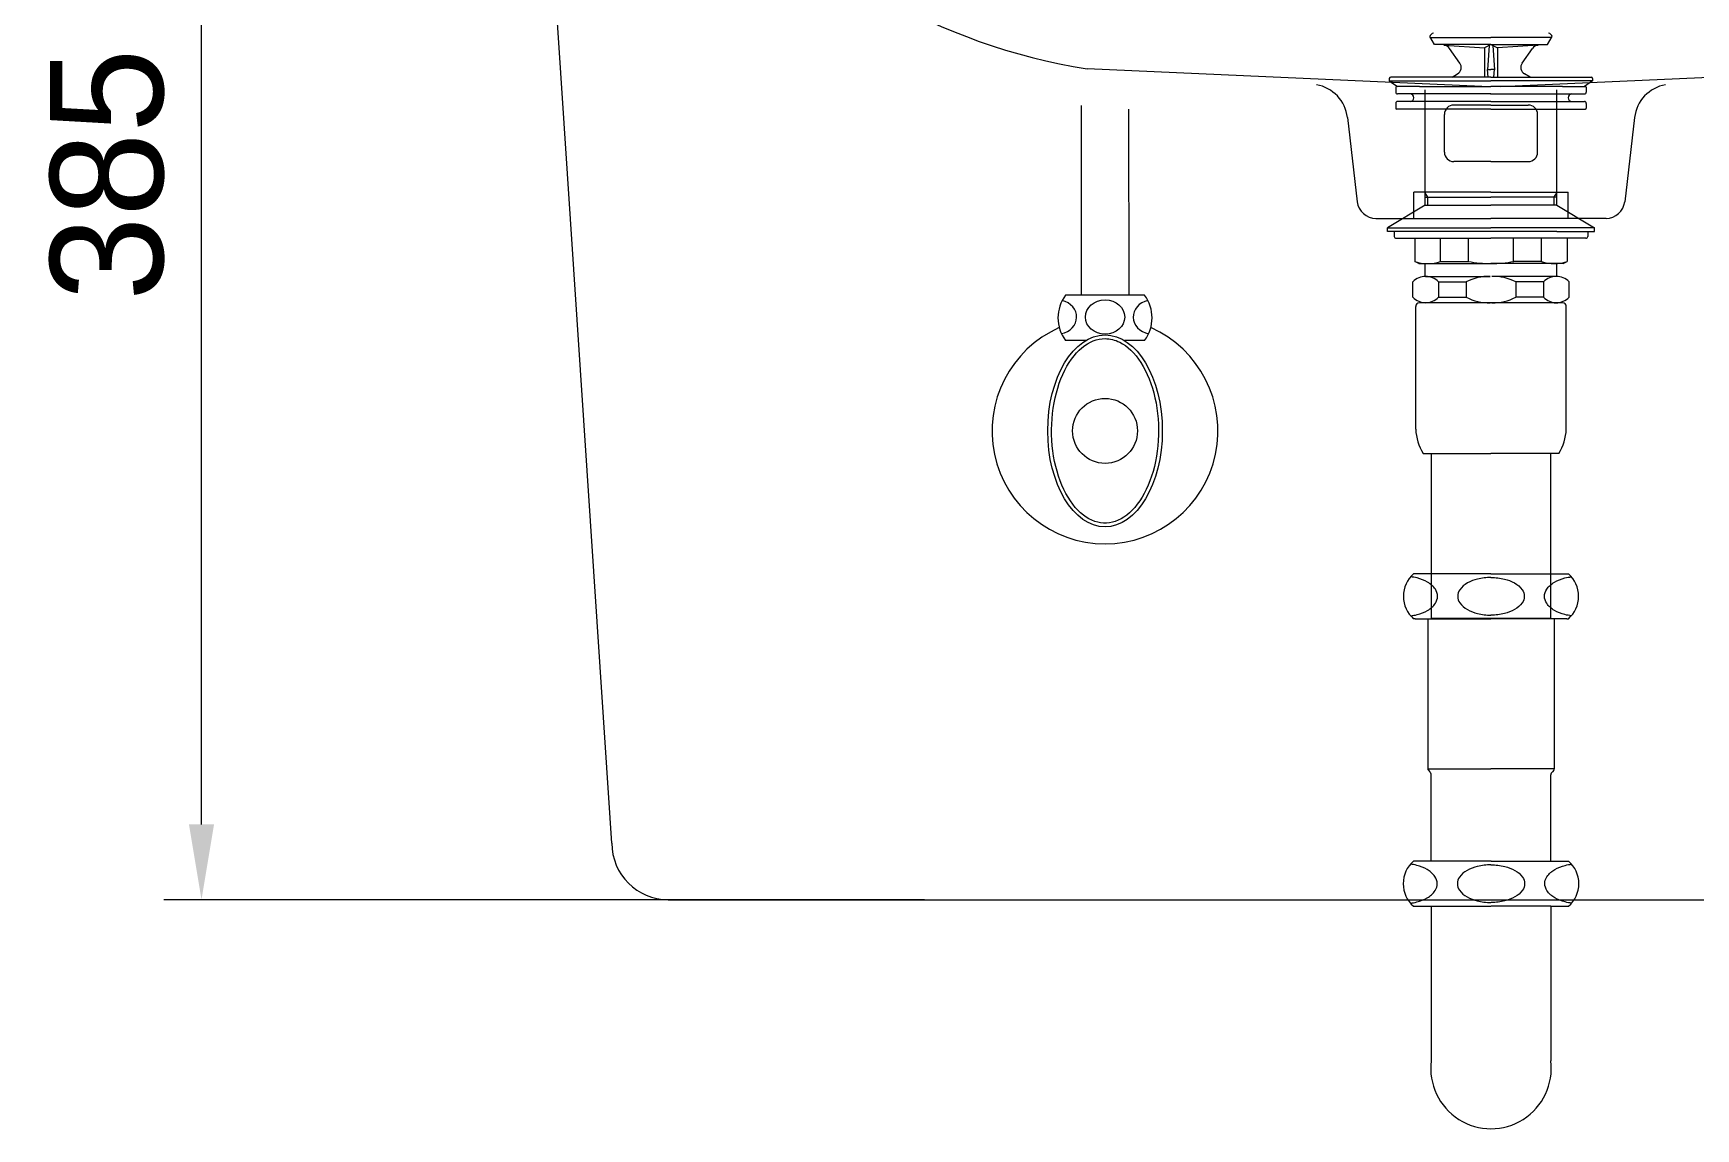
# Model space of a CAD drawing. Extents: x 60782 to 63207, y 58098 to 61529.
# Drawn here: x 61223.7 to 61665.2, y 59244.1 to 59535 of the extents above; entities that cross this region are included whole.
import ezdxf

# ---------------------------------------------------------------- set-up
doc = ezdxf.new("R2010")
doc.units = 0
doc.header["$MEASUREMENT"] = 0
doc.layers.get('0').update_dxf_attribs({"linetype": 'CONTINUOUS'})
doc.layers.get('Defpoints').update_dxf_attribs({"linetype": 'CONTINUOUS'})
for name, color, linetype in [('2', 2, 'CONTINUOUS'), ('3', 3, 'CONTINUOUS'), ('4', 3, 'CONTINUOUS'), ('6', 6, 'CONTINUOUS'), ('7', 7, 'CONTINUOUS')]:
    doc.layers.add(name, color=color, linetype=linetype)
doc.styles.add('h', font='', dxfattribs={"height": 30})
doc.styles.get('h').set_extended_font_data('Haansoft Batang')
doc.dimstyles.new('AM_ISO$0', dxfattribs={"dimtxt": 3, "dimasz": 20, "dimexe": 10, "dimexo": 0.5, "dimgap": 10, "dimtad": 1, "dimdec": 0, "dimdsep": 46, "dimtxsty": 'h', "dimcen": -5, "dimclrd": 256, "dimclre": 256, "dimclrt": 256, "dimadec": 0, "dimazin": 2, "dimtp": 0.1, "dimtm": 0.1, "dimtfac": 0.71, "dimtdec": 0, "dimtmove": 0, "dimatfit": 3, "dimfxl": 0, "dimlwd": -1, "dimlwe": -1, "dimarcsym": 0})

# ---------------------------------------------------------------- blocks, each defined once
blk = doc.blocks.new('*D24')
at = {"linetype": 'ByBlock'}
for p, q in [((61322.95, 59689.92), (61258.42, 59689.92)), ((61268.42, 59324.89), (61268.42, 59669.92)), ((61460.42, 59304.89), (61258.42, 59304.89))]:
    blk.add_line(p, q, dxfattribs=at)
for points in [[(61265.09, 59669.92), (61271.75, 59669.92), (61268.42, 59689.92)], [(61265.09, 59324.89), (61271.75, 59324.89), (61268.42, 59304.89)]]:
    blk.add_solid(points)
at = {"layer": 'Defpoints', "color": 0}
for p in [(61268.42, 59689.92), (61323.45, 59689.92, 0), (61460.92, 59304.89)]:
    blk.add_point(p, dxfattribs=at)
at = {"insert": (61243.42, 59497.41), "char_height": 30, "attachment_point": 5, "rotation": 90, "style": 'h'}
blk.add_mtext('385', dxfattribs=at)

msp = doc.modelspace()

# ---------------------------------------------------------------- linework, layer by layer
for p, q in [((61377.38, 59319.89), (61353.33, 59684.3, 1.6)), ((61392.38, 59304.89), (61829.37, 59304.89))]:
    msp.add_line(p, q)
at = {"elevation": 0}
msp.add_lwpolyline([(61594.6, 59338.89), (61594.07, 59339.66)], dxfattribs=at)
msp.add_arc((61392.38, 59319.89), 15, 180, 270)
at = {"layer": '2', "color": 0}
for p, q in [((61608.48, 59520.81), (61503.65, 59525.47, 0)), ((61613.27, 59520.81), (61718.1, 59525.47, 0)), ((61572.74, 59512.59), (61575.36, 59490.22)), ((61649.01, 59512.59), (61646.39, 59490.22)), ((61610.87, 59492.8), (61590.37, 59492.8)), ((61590.37, 59485.8), (61590.37, 59492.8)), ((61610.87, 59492.8), (61631.37, 59492.8)), ((61631.37, 59485.8), (61631.37, 59492.8)), ((61580.32, 59485.8), (61590.37, 59485.8)), ((61590.37, 59485.8), (61610.87, 59485.8)), ((61631.37, 59485.8), (61610.87, 59485.8)), ((61641.42, 59485.8), (61631.37, 59485.8))]:
    msp.add_line(p, q, dxfattribs=at)
for centre, radius, start, end in [((61529.37, 59685.7, 4.84), 162.28, 179.3976, 260.8801), ((61562.8, 59511.43), 10, 6.6755, 80.0159), ((61658.94, 59511.43), 10, 99.9841, 173.3245), ((61580.32, 59490.8), 5, 186.6755, 270), ((61641.42, 59490.8), 5, 270, 353.3245)]:
    msp.add_arc(centre, radius, start, end, dxfattribs=at)
at = {"layer": '3', "color": 0}
for p, q in [((61595.87, 59531.93), (61594.64, 59534.06)), ((61594.76, 59533.86), (61610.87, 59533.86)), ((61626.99, 59533.86), (61610.87, 59533.86)), ((61625.87, 59531.93), (61627.1, 59534.06)), ((61610.87, 59531.93), (61595.87, 59531.93)), ((61598.39, 59531.75), (61609.12, 59531.05)), ((61602.6, 59527.05), (61599.88, 59530.91)), ((61610.87, 59531.93), (61609.12, 59531.05)), ((61609.12, 59531.05), (61609.12, 59523.33)), ((61610.36, 59531.67), (61609.92, 59525.26)), ((61610.87, 59531.93), (61625.87, 59531.93)), ((61610.87, 59531.93), (61612.62, 59531.05)), ((61611.39, 59531.67), (61611.82, 59525.26)), ((61623.36, 59531.75), (61612.62, 59531.05)), ((61612.62, 59531.05), (61612.62, 59523.33)), ((61619.15, 59527.05), (61621.87, 59530.91)), ((61610.13, 59523.33), (61609.92, 59525.29)), ((61609.92, 59525.29), (61610.87, 59525.29)), ((61611.82, 59525.29), (61610.87, 59525.29)), ((61611.62, 59523.33), (61611.82, 59525.29)), ((61583.87, 59522.93), (61583.87, 59522.33)), ((61583.87, 59522.33), (61610.87, 59522.33)), ((61583.87, 59522.33), (61586.02, 59520.83)), ((61593.57, 59523.33), (61584.27, 59523.33)), ((61585.57, 59520.63), (61585.57, 59519.33)), ((61591.87, 59520.83), (61585.77, 59520.83)), ((61591.87, 59520.83), (61610.87, 59520.83)), ((61610.87, 59523.33), (61593.57, 59523.33)), ((61600.52, 59523.33), (61601.96, 59524.17)), ((61610.87, 59523.33), (61628.17, 59523.33)), ((61637.87, 59522.33), (61610.87, 59522.33)), ((61629.87, 59520.83), (61610.87, 59520.83)), ((61621.23, 59523.33), (61619.78, 59524.17)), ((61628.17, 59523.33), (61637.47, 59523.33)), ((61629.87, 59520.83), (61635.97, 59520.83)), ((61637.87, 59522.33), (61635.73, 59520.83)), ((61636.17, 59520.63), (61636.17, 59519.33)), ((61637.87, 59522.93), (61637.87, 59522.33)), ((61585.57, 59516.33), (61585.57, 59515.03)), ((61610.87, 59518.83), (61586.07, 59518.83)), ((61610.87, 59516.83), (61586.07, 59516.83)), ((61593.37, 59489.3), (61593.37, 59519.89)), ((61610.87, 59518.83), (61635.67, 59518.83)), ((61610.87, 59516.83), (61635.67, 59516.83)), ((61628.37, 59489.3), (61628.37, 59519.89)), ((61636.17, 59516.33), (61636.17, 59515.03)), ((61610.87, 59514.83), (61585.77, 59514.83)), ((61598.5, 59503.39), (61598.5, 59513.39)), ((61610.87, 59515.89), (61601, 59515.89)), ((61610.87, 59515.89), (61620.75, 59515.89)), ((61610.87, 59514.83), (61635.97, 59514.83)), ((61623.25, 59503.39), (61623.25, 59513.39)), ((61610.87, 59500.89), (61601, 59500.89)), ((61610.87, 59500.89), (61620.75, 59500.89)), ((61594.07, 59491.39), (61593.37, 59492.6)), ((61593.37, 59491.39), (61610.87, 59491.39)), ((61594.07, 59489.3), (61594.07, 59491.39)), ((61628.37, 59491.39), (61610.87, 59491.39)), ((61627.67, 59491.39), (61628.37, 59492.6)), ((61627.67, 59489.3), (61627.67, 59491.39)), ((61593.37, 59489.3), (61583.37, 59483.3)), ((61593.37, 59489.3), (61610.87, 59489.3)), ((61628.37, 59489.3), (61610.87, 59489.3)), ((61628.37, 59489.3), (61638.37, 59483.3)), ((61583.37, 59483.3), (61610.87, 59483.3)), ((61583.37, 59482.3), (61583.37, 59483.3)), ((61593.37, 59482.3), (61583.37, 59482.3)), ((61585.18, 59482.3), (61585.18, 59481)), ((61628.37, 59482.3), (61593.37, 59482.3)), ((61638.37, 59483.3), (61610.87, 59483.3)), ((61628.37, 59482.3), (61638.37, 59482.3)), ((61636.57, 59482.3), (61636.57, 59481)), ((61638.37, 59482.3), (61638.37, 59483.3)), ((61585.68, 59480.5), (61590.68, 59480.5)), ((61590.68, 59480.5), (61610.87, 59480.5)), ((61590.68, 59480.5), (61590.68, 59474.38)), ((61597.46, 59474.38), (61597.46, 59480.5)), ((61604.86, 59474.38), (61604.86, 59480.5)), ((61631.07, 59480.5), (61610.87, 59480.5)), ((61616.89, 59474.38), (61616.89, 59480.5)), ((61624.29, 59474.38), (61624.29, 59480.5)), ((61631.07, 59480.5), (61631.07, 59474.38)), ((61636.07, 59480.5), (61631.07, 59480.5)), ((61591.68, 59473.8), (61590.68, 59474.38)), ((61591.68, 59473.8), (61593.08, 59473.8)), ((61593.08, 59473.8), (61610.87, 59473.8)), ((61593.37, 59470.39), (61593.37, 59473.8)), ((61597.46, 59474.38), (61604.86, 59474.38)), ((61628.67, 59473.8), (61610.87, 59473.8)), ((61624.29, 59474.38), (61616.89, 59474.38)), ((61628.37, 59470.39), (61628.37, 59473.8)), ((61630.07, 59473.8), (61628.67, 59473.8)), ((61630.07, 59473.8), (61631.07, 59474.38)), ((61590.13, 59464.84), (61590.13, 59468.95)), ((61593.52, 59470.39), (61610.63, 59470.39)), ((61596.9, 59468.95), (61604.3, 59468.95)), ((61596.9, 59468.95), (61596.9, 59464.84)), ((61604.3, 59468.95), (61604.3, 59464.84)), ((61628.23, 59470.39), (61611.12, 59470.39)), ((61617.44, 59468.95), (61617.44, 59464.84)), ((61624.84, 59468.95), (61617.44, 59468.95)), ((61624.84, 59468.95), (61624.84, 59464.84)), ((61631.62, 59464.84), (61631.62, 59468.95)), ((61610.87, 59463.39), (61591.87, 59463.39)), ((61596.9, 59464.84), (61604.3, 59464.84)), ((61628.23, 59463.39), (61610.87, 59463.39)), ((61624.84, 59464.84), (61617.44, 59464.84)), ((61627.67, 59463.39), (61628.23, 59463.39)), ((61628.23, 59463.39), (61628.63, 59463.39)), ((61629.87, 59463.39), (61628.37, 59463.39)), ((61590.87, 59429.79), (61590.87, 59462.39)), ((61630.87, 59429.79), (61630.87, 59462.39)), ((61630.87, 59457.03), (61630.87, 59462.39)), ((61592.87, 59423.39), (61610.87, 59423.39)), ((61595, 59423.39, 0), (61595, 59379.61, 0)), ((61628.87, 59423.39), (61610.87, 59423.39)), ((61626.75, 59379.61, 0), (61626.75, 59423.39, 0)), ((61595, 59379.61, 0), (61626.75, 59379.61, 0))]:
    msp.add_line(p, q, dxfattribs=at)
for centre, radius, start, end in [((61595.72, 59533.86), 1.1, 97.3204, 169.4262), ((61626.02, 59533.86), 1.1, 10.5738, 82.6796), ((61598.25, 59529.75), 2, 35.2023, 86.2618), ((61623.5, 59529.75), 2, 93.7382, 144.7977), ((61600.96, 59525.9), 2, 300, 35.2023), ((61620.78, 59525.9), 2, 144.7977, 240), ((61584.27, 59522.93), 0.4, 90, 180), ((61585.77, 59520.63), 0.2, 90, 180), ((61635.97, 59520.63), 0.2, 0, 90), ((61637.47, 59522.93), 0.4, 0, 90), ((61586.07, 59519.33), 0.5, 180, 270), ((61586.07, 59516.33), 0.5, 90, 180), ((61589.37, 59517.83), 1, 270, 90), ((61632.37, 59517.83), 1, 90, 270), ((61635.67, 59519.33), 0.5, 270, 0), ((61635.67, 59516.33), 0.5, 0, 90), ((61585.77, 59515.03), 0.2, 180, 270), ((61601, 59513.39), 2.5, 90, 180), ((61620.75, 59513.39), 2.5, 0, 90), ((61635.97, 59515.03), 0.2, 270, 0), ((61601, 59503.39), 2.5, 180, 270), ((61620.75, 59503.39), 2.5, 270, 0), ((61585.68, 59481), 0.5, 180, 270), ((61636.07, 59481), 0.5, 270, 0), ((61594.07, 59483.98), 10.18, 250.5679, 289.4321), ((61610.68, 59503.25), 29.46, 258.5956, 270.3737), ((61611.07, 59503.25), 29.46, 269.6263, 281.4044), ((61627.68, 59483.98), 10.18, 250.5679, 289.4321), ((61593.52, 59465.68), 4.7, 43.9409, 136.0591), ((61610.41, 59456.79), 13.61, 89.0643, 116.6472), ((61611.34, 59456.79), 13.61, 63.3528, 90.9357), ((61628.23, 59465.68), 4.7, 43.9409, 136.0591), ((61593.52, 59468.1), 4.7, 223.9409, 316.0591), ((61591.87, 59462.39), 1, 90, 180), ((61610.41, 59477), 13.61, 243.3528, 270.9357), ((61611.34, 59477), 13.61, 269.0643, 296.6472), ((61628.23, 59468.1), 4.7, 223.9409, 316.0591), ((61629.87, 59462.39), 1, 0, 90), ((61603.86, 59430.34), 13, 182.42, 212.3), ((61617.88, 59430.34), 13, 327.7, 357.58)]:
    msp.add_arc(centre, radius, start, end, dxfattribs=at)
at = {"layer": '4', "color": 0}
for p, q in [((61594.62, 59391.44, 0), (61590.33, 59391.44, 0)), ((61610.87, 59391.44, 0), (61594.62, 59391.44, 0)), ((61610.87, 59391.44, 0), (61627.12, 59391.44, 0)), ((61627.12, 59391.44, 0), (61631.41, 59391.44, 0)), ((61590.72, 59379.44, 0), (61590.33, 59379.44, 0)), ((61590.72, 59379.44, 0), (61610.87, 59379.44, 0)), ((61594.07, 59379.44, 0), (61594.07, 59339.66, 0)), ((61631.02, 59379.44, 0), (61610.87, 59379.44, 0)), ((61627.67, 59379.44, 0), (61627.67, 59339.66, 0)), ((61631.02, 59379.44, 0), (61631.41, 59379.44, 0)), ((61594.07, 59339.66, 0), (61610.87, 59339.66, 0)), ((61627.67, 59339.66, 0), (61610.87, 59339.66, 0)), ((61595, 59315.14, 0), (61595, 59338.02, 0)), ((61626.75, 59315.14, 0), (61626.75, 59338.02, 0)), ((61595, 59315.14, 0), (61590.25, 59315.14, 0)), ((61610.8, 59315.14, 0), (61595, 59315.14, 0)), ((61610.8, 59315.14, 0), (61610.87, 59315.14, 0)), ((61610.95, 59315.14, 0), (61610.87, 59315.14, 0)), ((61610.95, 59315.14, 0), (61626.75, 59315.14, 0)), ((61626.75, 59315.14, 0), (61631.49, 59315.14, 0)), ((61590.25, 59303.14, 0), (61595, 59303.14, 0)), ((61595, 59303.14, 0), (61610.8, 59303.14, 0)), ((61595, 59303.14, 0), (61595, 59262.06, 0)), ((61626.75, 59303.14, 0), (61610.95, 59303.14, 0)), ((61626.75, 59303.14, 0), (61626.75, 59262.06, 0)), ((61626.75, 59303.14, 0), (61631.49, 59303.14, 0))]:
    msp.add_line(p, q, dxfattribs=at)
at = {"layer": '4', "color": 0, "elevation": 0}
for points in [[(61596.68, 59385.44, 0.155217), (61596.09, 59387.3, 0.106747), (61594.03, 59389.19, 0.073043), (61591.26, 59390.31, 0.028511), (61589.53, 59390.62, 0.059523)], [(61610.87, 59390.44, 0.057537), (61607.32, 59390.03, 0.071219), (61604.62, 59388.98, 0.106373), (61602.59, 59387.18, 0.159483)], [(61610.87, 59390.44, -0.057537), (61614.43, 59390.03, -0.071219), (61617.13, 59388.98, -0.106373), (61619.15, 59387.18, -0.159483)], [(61625.07, 59385.44, -0.155217), (61625.66, 59387.3, -0.106747), (61627.72, 59389.19, -0.073043), (61630.49, 59390.31, -0.028511), (61632.22, 59390.62, -0.059523)], [(61589.53, 59380.26, 0.028511), (61591.26, 59380.58, 0.073043), (61594.03, 59381.69, 0.106747), (61596.09, 59383.59, 0.155217), (61596.68, 59385.44, 0.155217)], [(61602.59, 59387.18, 0.32729), (61602.59, 59383.7, 0.106373), (61604.62, 59381.91, 0.071219), (61607.32, 59380.85, 0.057537), (61610.87, 59380.44, 0.057537)], [(61619.15, 59387.18, -0.32729), (61619.15, 59383.7, -0.106373), (61617.13, 59381.91, -0.071219), (61614.43, 59380.85, -0.057537), (61610.87, 59380.44, -0.057537)], [(61632.22, 59380.26, -0.028511), (61630.49, 59380.58, -0.073043), (61627.72, 59381.69, -0.106747), (61625.66, 59383.59, -0.155217), (61625.07, 59385.44, -0.155217)], [(61595, 59312.13, 0.049056), (61593.95, 59312.89, 0.073043), (61591.18, 59314.01, 0.028511), (61589.45, 59314.32)], [(61610.87, 59314.14, 0.05879), (61607.24, 59313.73, 0.071219), (61604.54, 59312.68, 0.106373), (61602.51, 59310.88, 0.159483)], [(61610.87, 59314.14, -0.05879), (61614.51, 59313.73, -0.071219), (61617.21, 59312.68, -0.106373), (61619.23, 59310.88, -0.159483)], [(61626.75, 59312.13, -0.049056), (61627.8, 59312.89, -0.073043), (61630.57, 59314.01, -0.028511), (61632.3, 59314.32)], [(61596.6, 59309.14, 0.130944), (61595.95, 59311.05, 0.054411), (61595, 59312.13, 0.054411)], [(61595.06, 59306.21, 0.054321), (61596.01, 59307.29, 0.155217), (61596.6, 59309.14)], [(61602.51, 59310.88, 0.32729), (61602.51, 59307.4, 0.106373), (61604.54, 59305.61, 0.071219), (61607.24, 59304.55, 0.057537), (61610.8, 59304.14, 0.057537)], [(61619.23, 59310.88, -0.32729), (61619.23, 59307.4, -0.106373), (61617.21, 59305.61, -0.071219), (61614.51, 59304.55, -0.057537), (61610.95, 59304.14, -0.057537)], [(61625.15, 59309.14, -0.155217), (61625.74, 59311, -0.05495), (61626.7, 59312.08, -0.05495)], [(61626.69, 59306.21, -0.054539), (61625.74, 59307.29, -0.155217), (61625.15, 59309.14)], [(61589.45, 59303.96, 0.028511), (61591.18, 59304.28, 0.073043), (61593.95, 59305.39, 0.052124), (61595.06, 59306.21, 0.049056)], [(61632.3, 59303.96, -0.028511), (61630.57, 59304.28, -0.073043), (61627.8, 59305.39, -0.049056), (61626.75, 59306.16, -0.049056)]]:
    msp.add_lwpolyline(points, format="xyb", dxfattribs=at)
at = {"layer": '4', "color": 0}
for centre, radius, start, end in [((61595.62, 59385.44, 0), 8, 131.4096, 228.5904), ((61626.12, 59385.44, 0), 8, 311.4096, 48.5904), ((61626.67, 59339.66, 0), 1, 301.2974, 0), ((61593.49, 59337.86, 0), 1.51, 5.7723, 42.817), ((61627.67, 59338.02, 0), 0.925, 121.2974, 180), ((61595.55, 59309.14, 0), 8, 131.4096, 228.5904), ((61626.2, 59309.14, 0), 8, 311.4096, 48.5904), ((61610.87, 59260.07, 0), 16, 172.8334, 7.1666)]:
    msp.add_arc(centre, radius, start, end, dxfattribs=at)
at = {"layer": '6', "color": 0}
for p, q in [((61502.02, 59515.73, 4.84), (61502.02, 59465.37, 0)), ((61514.58, 59514.81, 0), (61514.72, 59465.37, 0)), ((61514.72, 59465.37, 0), (61497.87, 59465.37, 0)), ((61518.87, 59465.37, 0), (61514.72, 59465.37, 0)), ((61503.23, 59453.37, 0), (61497.87, 59453.37, 0)), ((61518.87, 59453.37, 0), (61513.51, 59453.37, 0))]:
    msp.add_line(p, q, dxfattribs=at)
msp.add_circle((61508.37, 59429.37, 0), 8.62, dxfattribs=at)
for centre, radius, start, end in [((61505.87, 59459.37, 0), 10, 143.1301, 216.8699), ((61510.87, 59459.37, 0), 10, 323.1301, 36.8699), ((61508.37, 59429.37, 0), 30, 113.9173, 66.0827)]:
    msp.add_arc(centre, radius, start, end, dxfattribs=at)
for centre, major_axis, start_param, end_param in [((61495.6, 59459.6, 0), (-5.23, 0), 1.800504, 4.443058), ((61521.06, 59459.6, 0), (5.23, 0), 1.824119, 4.49897)]:
    msp.add_ellipse(centre, major_axis=major_axis, ratio=0.866391, start_param=start_param, end_param=end_param, dxfattribs=at)
for centre, major_axis, ratio in [((61508.37, 59459.6, 0), (5.23, 0), 0.866391), ((61508.37, 59429.37, 0), (0, 25.5), 0.596529)]:
    msp.add_ellipse(centre, major_axis=major_axis, ratio=ratio, dxfattribs=at)
msp.add_open_spline([(61508.37, 59453.87, 0), (61506.29, 59453.87, 0), (61504.19, 59453.06, 0), (61500.3, 59449.82, 0), (61498.52, 59447.38, 0), (61495.8, 59441.35, 0), (61494.85, 59437.77, 0), (61494, 59430.25, 0), (61494.1, 59426.32, 0), (61495.33, 59418.97, 0), (61496.46, 59415.55, 0), (61499.47, 59409.96, 0), (61501.35, 59407.8, 0), (61505.36, 59405.16, 0), (61507.46, 59404.66, 0), (61511.62, 59405.26, 0), (61513.7, 59406.38, 0), (61517.45, 59410.21, 0), (61519.1, 59412.92, 0), (61521.51, 59419.34, 0), (61522.28, 59423.05, 0), (61522.74, 59430.66, 0), (61522.44, 59434.56, 0), (61520.83, 59441.7, 0), (61519.53, 59444.94, 0), (61516.26, 59450.05, 0), (61514.3, 59451.9, 0), (61510.98, 59453.56, 0), (61509.68, 59453.87, 0), (61508.37, 59453.87, 0)], degree=3, knots=[0, 0, 0, 0, 0.46111, 0.46111, 0.922219, 0.922219, 1.383329, 1.383329, 1.844439, 1.844439, 2.305549, 2.305549, 2.766658, 2.766658, 3.227768, 3.227768, 3.688878, 3.688878, 4.149988, 4.149988, 4.611097, 4.611097, 5.072207, 5.072207, 5.533317, 5.533317, 5.994427, 5.994427, 6.283185, 6.283185, 6.283185, 6.283185], dxfattribs=at)
at = {"layer": '7', "color": 0, "extrusion": (0, 1, 0)}
for p, q in [((61610.87, 59518.64, -14.18), (61610.87, 59518.64, 445.82)), ((61610.87, 59518.64, 445.82), (61610.87, 59518.64, -14.18)), ((61610.87, 59518.64, -14.18), (61610.87, 59518.64, 445.82)), ((61610.87, 59518.64, 445.82), (61610.87, 59518.64, -14.18)), ((61610.87, 59518.64, 20), (61610.87, 59518.64, 0)), ((61610.87, 59518.64, 20), (61610.87, 59518.64, 0)), ((61610.87, 59518.64, 20), (61610.87, 59518.64, 0)), ((61610.87, 59518.64, 20), (61610.87, 59518.64, 0)), ((61610.87, 59518.64, -14.18), (61610.87, 59518.64, -14.18)), ((61610.87, 59518.64, -14.18), (61610.87, 59518.64, -14.18)), ((61610.87, 59518.64, -14.18), (61610.87, 59518.64, -14.18)), ((61610.87, 59518.64, -14.18), (61610.87, 59518.64, -14.18)), ((61610.87, 59518.64, 0), (61610.87, 59518.64, -14.18)), ((61610.87, 59518.64, 0), (61610.87, 59518.64, -14.18)), ((61610.87, 59518.64, 0), (61610.87, 59518.64, -14.18)), ((61610.87, 59518.64, 0), (61610.87, 59518.64, -14.18)), ((61610.87, 59518.64, 445.82), (61610.87, 59518.64, 445.82)), ((61610.87, 59518.64, 445.82), (61610.87, 59518.64, 445.82)), ((61610.87, 59518.64, 445.82), (61610.87, 59518.64, 445.82)), ((61610.87, 59518.64, 445.82), (61610.87, 59518.64, 445.82)), ((61610.87, 59518.64, 410.51), (61610.87, 59518.64, 445.82)), ((61610.87, 59518.64, 410.51), (61610.87, 59518.64, 445.82))]:
    msp.add_line(p, q, dxfattribs=at)
at = {"layer": '7', "color": 0}
for points, knots in [([(61610.87, 59518.64, 381.33), (61610.87, 59518.64, 320.01), (61610.87, 59518.64, 258.69), (61610.87, 59518.64, 138.24), (61610.87, 59518.64, 79.12), (61610.87, 59518.64, 20)], [0, 0, 0, 0, 0.509144, 0.509144, 1, 1, 1, 1]), ([(61610.87, 59518.64, 381.33), (61610.87, 59518.64, 320.01), (61610.87, 59518.64, 258.69), (61610.87, 59518.64, 138.24), (61610.87, 59518.64, 79.12), (61610.87, 59518.64, 20)], [0, 0, 0, 0, 0.509144, 0.509144, 1, 1, 1, 1]), ([(61610.87, 59518.64, 381.33), (61610.87, 59518.64, 320.01), (61610.87, 59518.64, 258.69), (61610.87, 59518.64, 138.24), (61610.87, 59518.64, 79.12), (61610.87, 59518.64, 20)], [0, 0, 0, 0, 0.509144, 0.509144, 1, 1, 1, 1]), ([(61610.87, 59518.64, 381.33), (61610.87, 59518.64, 320.01), (61610.87, 59518.64, 258.69), (61610.87, 59518.64, 138.24), (61610.87, 59518.64, 79.12), (61610.87, 59518.64, 20)], [0, 0, 0, 0, 0.509144, 0.509144, 1, 1, 1, 1]), ([(61610.87, 59518.64, 410.51), (61610.87, 59518.64, 410.51), (61610.87, 59518.64, 410.6), (61610.87, 59518.64, 410.98), (61610.87, 59518.64, 411.25), (61610.87, 59518.64, 411.56)], [0, 0, 0, 0, 0.535587, 0.535587, 1, 1, 1, 1]), ([(61610.87, 59518.64, 410.51), (61610.87, 59518.64, 410.51), (61610.87, 59518.64, 410.6), (61610.87, 59518.64, 410.98), (61610.87, 59518.64, 411.25), (61610.87, 59518.64, 411.56)], [0, 0, 0, 0, 0.535587, 0.535587, 1, 1, 1, 1]), ([(61610.87, 59518.64, 410.51), (61610.87, 59518.64, 410.51), (61610.87, 59518.64, 410.6), (61610.87, 59518.64, 410.98), (61610.87, 59518.64, 411.25), (61610.87, 59518.64, 411.56)], [0, 0, 0, 0, 0.535587, 0.535587, 1, 1, 1, 1]), ([(61610.87, 59518.64, 410.51), (61610.87, 59518.64, 410.51), (61610.87, 59518.64, 410.6), (61610.87, 59518.64, 410.98), (61610.87, 59518.64, 411.25), (61610.87, 59518.64, 411.56)], [0, 0, 0, 0, 0.535587, 0.535587, 1, 1, 1, 1]), ([(61610.87, 59518.64, 381.33), (61610.87, 59518.64, 385.34), (61610.87, 59518.64, 389.33), (61610.87, 59518.64, 396.64), (61610.87, 59518.64, 400.03), (61610.87, 59518.64, 405.62), (61610.87, 59518.64, 407.86), (61610.87, 59518.64, 410.85), (61610.87, 59518.64, 411.61), (61610.87, 59518.64, 411.56)], [0, 0, 0, 0, 0.25, 0.25, 0.5, 0.5, 0.75, 0.75, 1, 1, 1, 1]), ([(61610.87, 59518.64, 381.33), (61610.87, 59518.64, 385.34), (61610.87, 59518.64, 389.33), (61610.87, 59518.64, 396.64), (61610.87, 59518.64, 400.03), (61610.87, 59518.64, 405.62), (61610.87, 59518.64, 407.86), (61610.87, 59518.64, 410.85), (61610.87, 59518.64, 411.61), (61610.87, 59518.64, 411.56)], [0, 0, 0, 0, 0.25, 0.25, 0.5, 0.5, 0.75, 0.75, 1, 1, 1, 1]), ([(61610.87, 59518.64, 381.33), (61610.87, 59518.64, 385.34), (61610.87, 59518.64, 389.33), (61610.87, 59518.64, 396.64), (61610.87, 59518.64, 400.03), (61610.87, 59518.64, 405.62), (61610.87, 59518.64, 407.86), (61610.87, 59518.64, 410.85), (61610.87, 59518.64, 411.61), (61610.87, 59518.64, 411.56)], [0, 0, 0, 0, 0.25, 0.25, 0.5, 0.5, 0.75, 0.75, 1, 1, 1, 1]), ([(61610.87, 59518.64, 381.33), (61610.87, 59518.64, 385.34), (61610.87, 59518.64, 389.33), (61610.87, 59518.64, 396.64), (61610.87, 59518.64, 400.03), (61610.87, 59518.64, 405.62), (61610.87, 59518.64, 407.86), (61610.87, 59518.64, 410.85), (61610.87, 59518.64, 411.61), (61610.87, 59518.64, 411.56)], [0, 0, 0, 0, 0.25, 0.25, 0.5, 0.5, 0.75, 0.75, 1, 1, 1, 1])]:
    msp.add_open_spline(points, degree=3, knots=knots, dxfattribs=at)
for points, degree in [([(61610.87, 59518.64, 0), (61610.87, 59518.64)], 1), ([(61610.87, 59518.64, 0), (61610.87, 59518.64)], 1), ([(61610.87, 59518.64, 0), (61610.87, 59518.64)], 1), ([(61610.87, 59518.64, 0), (61610.87, 59518.64)], 1), ([(61610.87, 59518.64, -14.18), (61610.87, 59518.64, -9.46), (61610.87, 59518.64, -4.73), (61610.87, 59518.64, 0)], 3), ([(61610.87, 59518.64, -14.18), (61610.87, 59518.64, -9.46), (61610.87, 59518.64, -4.73), (61610.87, 59518.64, 0)], 3), ([(61610.87, 59518.64, -14.18), (61610.87, 59518.64, -9.46), (61610.87, 59518.64, -4.73), (61610.87, 59518.64, 0)], 3), ([(61610.87, 59518.64, -14.18), (61610.87, 59518.64, -9.46), (61610.87, 59518.64, -4.73), (61610.87, 59518.64, 0)], 3)]:
    msp.add_open_spline(points, degree=degree, dxfattribs=at)

# ---------------------------------------------------------------- dimensions: what is measured, and where the dimension line sits
dim = msp.add_linear_dim(base=(61268.42, 59689.92), p1=(61460.92, 59304.89), p2=(61323.45, 59689.92, 0), angle=90, dimstyle='AM_ISO$0')
dim.commit()
dim.dimension.update_dxf_attribs({"geometry": '*D24', "text_midpoint": (61243.42, 59497.41)})

doc.saveas('drawing.dxf')
